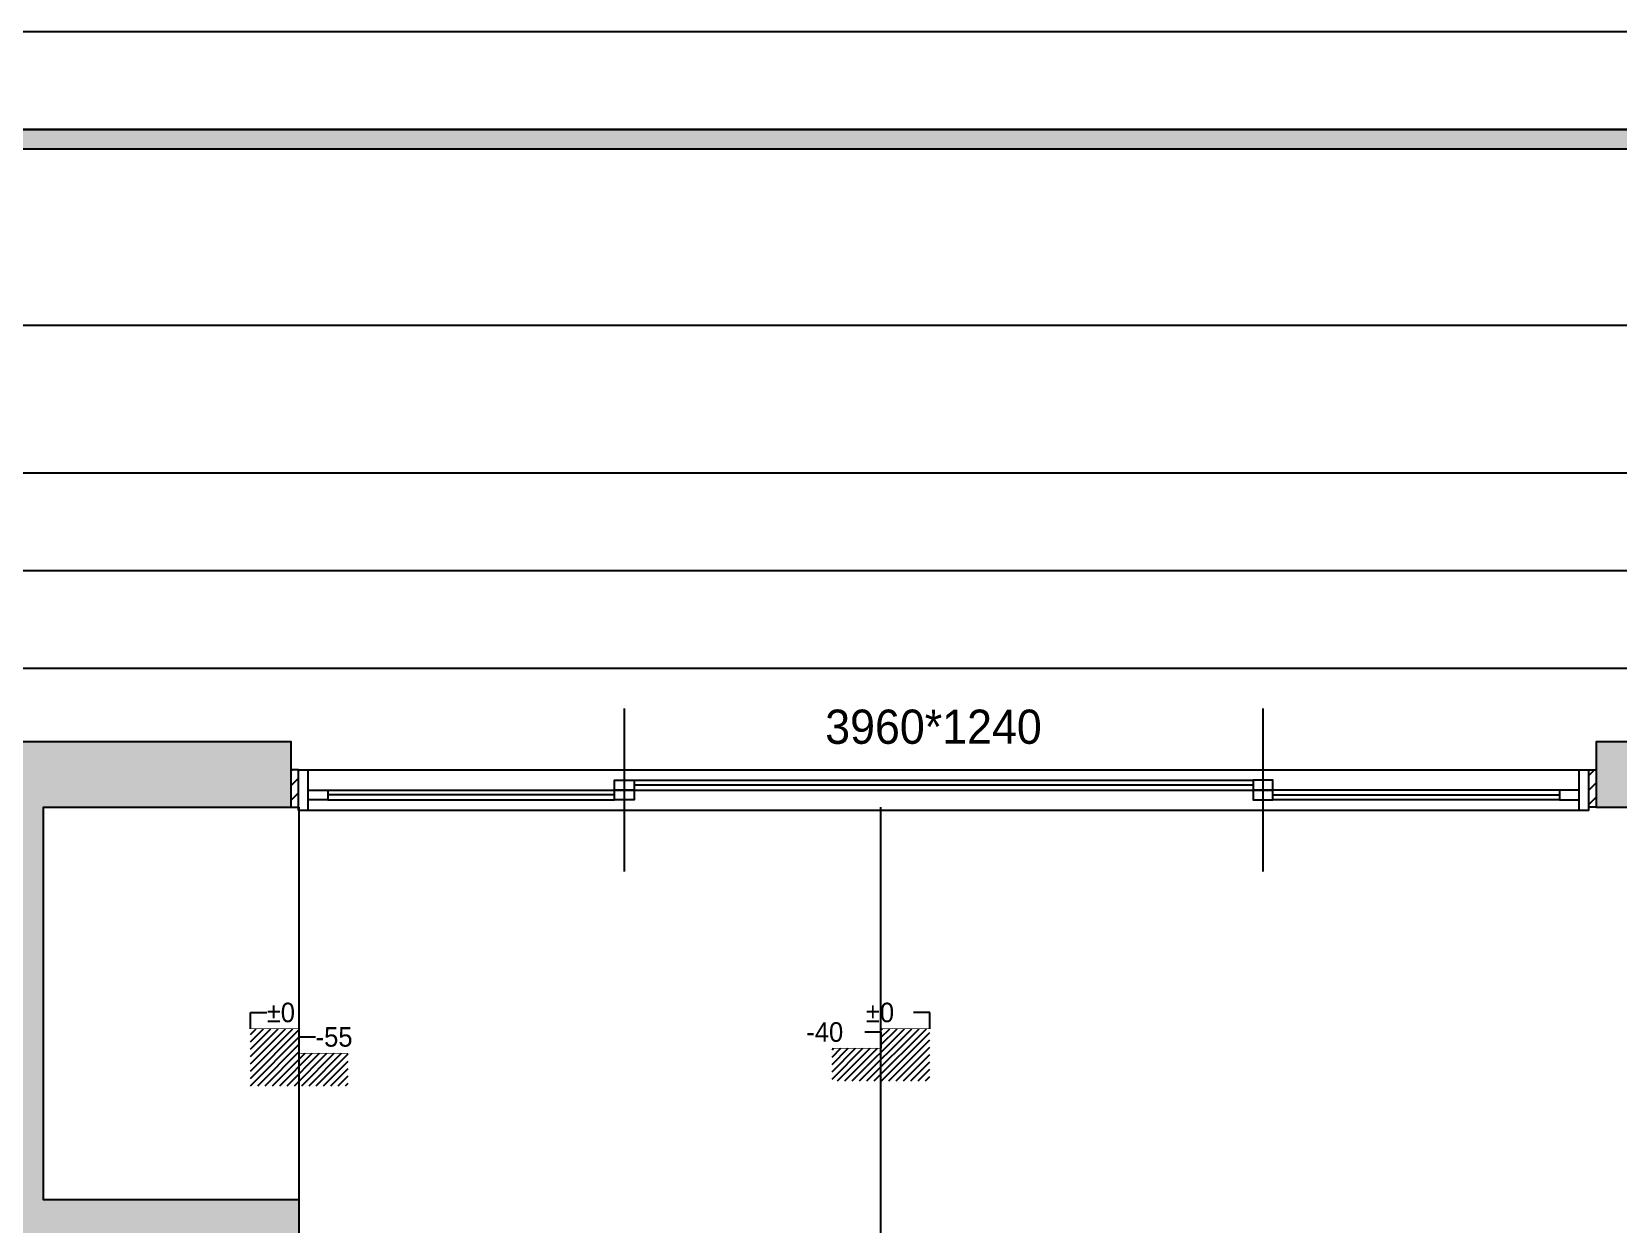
# Model space of a CAD drawing. Header units: millimetres. Extents: x -551172 to 227904, y -3435 to 261611.
# Drawn here: x 147665 to 152533, y 91841 to 95500 of the extents above; entities that cross this region are included whole.
import ezdxf
from ezdxf.enums import TextEntityAlignment as Align

# ---------------------------------------------------------------- set-up
doc = ezdxf.new("R2010")
doc.units = ezdxf.units.MM
doc.header["$LTSCALE"] = 100
doc.layers.get('DEFPOINTS').update_dxf_attribs({"color": 248})
for name, color, linetype in [('C-LEVEL', 7, 'Continuous'), ('C-LEVEL @ 1', 7, 'Continuous'), ('C-SYM', 7, 'Continuous'), ('F-HAT', 251, 'Continuous'), ('F-LEVEL', 7, 'Continuous'), ('F-TEXT @ 1', 3, 'Continuous'), ('F-WALL1', 2, 'Continuous'), ('F-WALL2', 3, 'Continuous'), ('F-WIN', 4, 'Continuous'), ('FORM(YOURNAME)-1', 1, 'Continuous'), ('FORM(YOURNAME)-11', 1, 'Continuous')]:
    doc.layers.add(name, color=color, linetype=linetype)
doc.layers.add('DEFPOINTS @ 1', color=248, linetype='Continuous', plot=False)
doc.styles.get("Standard").update_dxf_attribs({"font": 'romans.shx'})
doc.styles.add('YOURNAME', font='HYWULM.TTF')
doc.dimstyles.get("Standard").update_dxf_attribs({"dimtxt": 0.18, "dimasz": 0.18, "dimexe": 0.18, "dimexo": 0.0625, "dimgap": 0.09, "dimtad": 0, "dimtih": 1, "dimtoh": 1, "dimdec": 4, "dimzin": 0, "dimdsep": 46, "dimtxsty": 'Standard', "dimcen": 0.09, "dimadec": 0, "dimazin": 0, "dimtfac": 1, "dimtdec": 4, "dimtofl": 0, "dimtmove": 0, "dimatfit": 3, "dimfxl": 0, "dimtolj": 1, "dimtzin": 0, "dimarcsym": 0})

# ---------------------------------------------------------------- blocks, each defined once
blk = doc.blocks.new('FORM-ELEVATION')
at = {"layer": 'FORM(YOURNAME)-11'}
h = blk.add_hatch(color=256, dxfattribs=at)
h.dxf.hatch_style = 1
h.paths.add_polyline_path([(-10309, 35708), (71691, 35708), (71691, 35508), (-10309, 35508)])
h.paths.add_polyline_path([(-10309, -21492), (71691, -21492), (71691, -21692), (-10309, -21692)])
at = {"layer": 'DEFPOINTS', "color": 158}
for points in [[(-10309, -21692), (71691, -21692), (71691, 35708), (-10309, 35708)], [(-8309, 33708), (61071, 33708), (61071, -19692), (-8309, -19692)]]:
    blk.add_lwpolyline(points, close=True, dxfattribs=at)
at = {"layer": 'FORM(YOURNAME)-11', "color": 250}
blk.add_lwpolyline([(-11309, -22692), (72691, -22692), (72691, 36708), (-11309, 36708)], close=True, dxfattribs=at)
at = {"layer": 'FORM(YOURNAME)-11'}
blk.add_lwpolyline([(-10309, 35708), (71691, 35708), (71691, 35508), (-10309, 35508)], close=True, dxfattribs=at)
at = {"layer": 'FORM(YOURNAME)-11', "color": 3, "style": 'YOURNAME'}
for tag, height, p in [('1', 450, (71041, -1219)), ('2', 450, (71041, -1863)), ('3', 450, (71041, -3150)), ('4', 450, (71041, -5081)), ('5', 515, (71041, -7398)), ('6', 515, (71041, -9650)), ('7', 515, (71041, -11903)), ('8', 515, (71041, -14155)), ('9', 515, (71041, -16408)), ('10', 515, (66791, -18596)), ('11', 515, (71041, -18660)), ('12', 515, (66791, -20848)), ('13', 515, (71041, -20848))]:
    blk.add_attdef(tag, text='', height=height, dxfattribs=at).set_placement(p, align=Align.MIDDLE_RIGHT)
blk = doc.blocks.new('*U697')
at = {"layer": 'FORM(YOURNAME)-1', "xscale": 0.3, "yscale": 0.3, "zscale": 0.3}
blk.add_blockref('FORM-ELEVATION', (145297, 84487.8), dxfattribs=at)
blk = doc.blocks.new('C-SYM-LEVEL-2')
at = {"layer": 'C-SYM', "style": 'YOURNAME'}
blk.add_attdef('부위', text='', height=60, dxfattribs=at).set_placement((-68456.5, -41156.5), align=Align.MIDDLE_LEFT)
at = {"layer": 'DEFPOINTS @ 1', "has_arrowhead": 0}
blk.add_leader([(-68506.5, -41106.5), (-68506.5, -41156.5), (-68456.5, -41156.5)], dimstyle='Standard', override={"dimscale": 1, "dimasz": 1, "dimtxsty": 'YOURNAME', "dimldrblk": 'Dot'}, dxfattribs=at)
blk = doc.blocks.new('*U701')
at = {"layer": 'C-LEVEL'}
ref = blk.add_blockref('C-SYM-LEVEL-2', (81764.2, 51274.3), dxfattribs=dict(at, rotation=180))
ref.add_attrib('부위', '-40', dxfattribs={"layer": 'C-LEVEL @ 1', "height": 60, "style": 'YOURNAME'}).set_placement((150041.3, 92430.8), align=Align.MIDDLE_LEFT)
blk = doc.blocks.new('*U702')
at = {"layer": 'C-LEVEL'}
ref = blk.add_blockref('C-SYM-LEVEL-2', (81914.2, 51334.3), dxfattribs=dict(at, rotation=180))
ref.add_attrib('부위', '%%p0', dxfattribs={"layer": 'C-LEVEL @ 1', "height": 60, "style": 'YOURNAME'}).set_placement((150224.2, 92490.8), align=Align.MIDDLE_LEFT)
blk = doc.blocks.new('*U703')
at = {"layer": 'C-LEVEL'}
ref = blk.add_blockref('C-SYM-LEVEL-2', (216992.1, 51259.3), dxfattribs=dict(at, xscale=-1, rotation=180))
ref.add_attrib('부위', '-55', dxfattribs={"layer": 'C-LEVEL @ 1', "height": 60, "style": 'YOURNAME'}).set_placement((148535.6, 92415.8), align=Align.MIDDLE_LEFT)
blk = doc.blocks.new('*U704')
at = {"layer": 'C-LEVEL'}
ref = blk.add_blockref('C-SYM-LEVEL-2', (216842.1, 51334.3), dxfattribs=dict(at, xscale=-1, rotation=180))
ref.add_attrib('부위', '%%p0', dxfattribs={"layer": 'C-LEVEL @ 1', "height": 60, "style": 'YOURNAME'}).set_placement((148385.6, 92490.8), align=Align.MIDDLE_LEFT)

msp = doc.modelspace()

# ---------------------------------------------------------------- hatches: boundary and pattern name
at = {"layer": 'C-LEVEL'}
h = msp.add_hatch(dxfattribs=at)
h.set_pattern_fill('ANSI31', color=1, scale=5, angle=180)
h.set_pattern_definition([(225, (-171089.903, 60589.97), (11.22532015, -11.22532015), [])])
h.paths.add_polyline_path([(148335.6, 92265.8), (148635.6, 92265.8), (148635.6, 92365.8), (148485.6, 92365.8), (148485.6, 92440.8), (148335.6, 92440.8)])
h = msp.add_hatch(dxfattribs=at)
h.set_pattern_fill('ANSI31', color=1, scale=5, angle=180)
h.set_pattern_definition([(225, (-171323.618, 60589.97), (11.22532015, -11.22532015), [])])
h.paths.add_polyline_path([(150420.6, 92280.8), (150120.6, 92280.8), (150120.6, 92380.8), (150270.6, 92380.8), (150270.6, 92440.8), (150420.6, 92440.8)])
at = {"layer": 'F-HAT'}
h = msp.add_hatch(color=256, dxfattribs=at)
h.dxf.hatch_style = 1
h.paths.add_polyline_path([(146000.6, 91301.8), (146042.1, 91616.8), (144642.1, 91616.8), (144642.1, 93089.8), (145217.1, 93089.8), (145217.1, 93320.8), (144442.1, 93320.8), (144442.1, 79859.8), (145476.6, 79859.8), (145476.6, 80052.8), (144706.6, 80052.8), (144706.6, 81641.8), (145489.6, 81641.8), (145489.6, 81891.8), (144729.6, 81891.8), (144729.6, 86096.8), (145820.6, 86096.8), (145820.6, 86256.8), (144729.6, 86256.8), (144729.6, 88346.8), (146070.6, 88346.8), (146070.6, 88496.8), (144690.6, 88496.8), (144690.6, 91301.8)])
h.paths.add_polyline_path([(147533.6, 91301.8), (147533.6, 88496.8), (146858.6, 88496.8), (146858.6, 88346.8), (147533.6, 88346.8), (147533.6, 86256.8), (146670.6, 86256.8), (146670.6, 86096.8), (148220.6, 86096.8), (148220.6, 86256.8), (147705.6, 86256.8), (147705.6, 87608.8), (148405.6, 87608.8), (148405.6, 87763.8), (147695.6, 87763.8), (147695.6, 91300.8), (148485.6, 91300.8), (148485.6, 91915.8), (147700.6, 91915.8), (147700.6, 93120.8), (148460.6, 93120.8), (148460.6, 93320.8), (146834.6, 93320.8), (146834.6, 93089.8), (147544.6, 93089.8), (147544.6, 92186.8), (146802.1, 92186.8), (146802.1, 91616.8), (146843.6, 91301.8)])
h.paths.add_polyline_path([(146952.1, 91616.8), (146952.1, 92036.8), (147544.6, 92036.8), (147544.6, 91616.8)], flags=16)
h.paths.add_polyline_path([(147700.6, 91450.8), (147700.6, 91765.8), (148335.6, 91765.8), (148335.6, 91450.8)], flags=16)
h.paths.add_polyline_path([(149448.6, 86256.8), (149175.6, 86256.8), (149175.6, 86096.8), (149220.6, 86096.8), (149220.6, 81891.8), (148788.6, 81891.8), (148788.6, 81641.8), (149448.6, 81641.8), (149448.6, 81836.8)])
h.paths.add_polyline_path([(149401.6, 80059.8), (149401.6, 80694.8), (149206.6, 80694.8), (149206.6, 80402.8), (149206.6, 80059.8), (149196.6, 80059.8), (149196.6, 79859.8), (149911.6, 79859.8), (149911.6, 80059.8)])
h.paths.add_polyline_path([(154995.6, 80469.8), (155500.6, 80469.8), (155500.6, 80724.8), (154995.6, 80724.8), (154995.6, 85991.8), (156935.6, 85991.8), (156935.6, 85371.8), (157085.6, 85371.8), (157085.6, 85689.8), (157400.6, 85689.8), (157400.6, 85847.8), (157120.6, 85847.8), (157120.6, 86194.8), (154804.6, 86194.8), (154804.6, 80059.8), (154294.6, 80059.8), (154294.6, 79859.8), (154995.6, 79859.8), (154995.6, 80044.8)])
h.paths.add_polyline_path([(154995.6, 80044.8), (154995.6, 79859.8), (156640.6, 79859.8, 0.191132), (158008.8, 80469.8), (157795.6, 80469.8), (157773.9, 80469.8, -0.151278), (156640.6, 80044.8)])
h.paths.add_polyline_path([(158998.6, 80469.8), (158998.6, 80669.8), (158485.6, 80669.8), (158485.6, 85689.8), (158530.6, 85689.8), (158530.6, 85847.8), (158250.6, 85847.8), (158250.6, 85689.8), (158295.6, 85689.8), (158295.6, 80724.8), (157795.6, 80724.8), (157795.6, 80469.8)])
h.paths.add_polyline_path([(161980.6, 80469.8), (161980.6, 89425.8), (159090.6, 89425.8), (159090.6, 88310.8), (159005.6, 88310.8), (159005.6, 88150.8), (159090.6, 88150.8), (159090.6, 87350.8), (159250.6, 87350.8), (159250.6, 89200.8), (161780.6, 89200.8), (161780.6, 87505.8), (160035.6, 87505.8), (160035.6, 87350.8), (160965.6, 87350.8), (160965.6, 86142.8), (159700.6, 86142.8), (159700.6, 85847.8), (159380.6, 85847.8), (159380.6, 85689.8), (159695.6, 85689.8), (159695.6, 85364.8), (159848.6, 85364.8), (159848.6, 85984.8), (161788.6, 85984.8), (161788.6, 80669.8), (161278.6, 80669.8), (161278.6, 80469.8)])
h.paths.add_polyline_path([(161120.6, 86142.8), (161120.6, 87350.8), (161780.6, 87350.8), (161780.6, 86142.8)], flags=16)
h.paths.add_polyline_path([(155585.6, 87650.8), (155585.6, 87805.8), (153180.6, 87805.8), (153180.6, 92845.8), (153690.6, 92845.8), (153690.6, 93045.8), (153180.6, 93045.8), (153180.6, 93320.8), (152465.6, 93320.8), (152465.6, 93120.8), (153000.6, 93120.8), (153000.6, 90795.8), (152600.6, 90795.8), (152600.6, 90550.8), (152995.6, 90550.8), (152995.6, 87650.8)])
h.paths.add_polyline_path([(156675.6, 88310.8), (156675.6, 91102.8), (157445.6, 91102.8), (157445.6, 93045.8), (156205.6, 93045.8), (156205.6, 92845.8), (157237.6, 92845.8), (157237.6, 91575.8), (156485.6, 91575.8), (156485.6, 87805.8), (156435.6, 87805.8), (156435.6, 87650.8), (156670.6, 87650.8), (156670.6, 88150.8), (157090.6, 88150.8), (157090.6, 88310.8)])
h.paths.add_polyline_path([(156675.6, 91202.8), (156675.6, 91475.8), (157237.6, 91475.8), (157237.6, 91202.8)], flags=16)
h.paths.add_polyline_path([(159090.6, 90422.8), (159350.6, 90422.8), (159350.6, 91232.8), (159090.6, 91232.8)])
h.paths.add_polyline_path([(150970.6, 91300.8), (150970.6, 90550.8), (151240.6, 90550.8), (151240.6, 91640.8), (149970.6, 91640.8), (149970.6, 91300.8)])
h = msp.add_hatch(dxfattribs=at)
h.set_pattern_fill('ANSI31', color=256, scale=10)
h.paths.add_polyline_path([(152443.1, 93120.8), (152465.6, 93120.8), (152465.6, 93235.8), (152443.1, 93235.8)])
h.paths.add_polyline_path([(148483.1, 93235.8), (148460.6, 93235.8), (148460.6, 93120.8), (148483.1, 93120.8)])

# ---------------------------------------------------------------- linework, layer by layer
at = {"layer": 'C-LEVEL', "color": 2, "const_width": 2}
for points in [[(148635.6, 92365.8), (148485.6, 92365.8), (148485.6, 92440.8), (148335.6, 92440.8)], [(150120.6, 92380.8), (150270.6, 92380.8), (150270.6, 92440.8), (150420.6, 92440.8)]]:
    msp.add_lwpolyline(points, dxfattribs=at)
at = {"layer": 'DEFPOINTS'}
for points in [[(163080.6, 94145.8), (143342.1, 94145.8), (143342.1, 78759.8), (163080.6, 78759.8)], [(162780.6, 93845.8), (143642.1, 93845.8), (143642.1, 79059.8), (162780.6, 79059.8)], [(162480.6, 93545.8), (143942.1, 93545.8), (143942.1, 79359.8), (162480.6, 79359.8)]]:
    msp.add_lwpolyline(points, close=True, dxfattribs=at)
at = {"layer": 'F-LEVEL'}
for p, q in [((148485.6, 91915.8), (148485.6, 93120.8)), ((150270.6, 91640.8), (150270.6, 93120.8))]:
    msp.add_line(p, q, dxfattribs=at)
at = {"layer": 'F-WALL1'}
msp.add_lwpolyline([(146670.6, 86096.8), (148220.6, 86096.8), (148220.6, 86256.8), (147705.6, 86256.8), (147705.6, 87608.8), (148405.6, 87608.8), (148405.6, 87763.8), (147695.6, 87763.8), (147695.6, 91300.8), (148485.6, 91300.8), (148485.6, 91915.8), (147700.6, 91915.8), (147700.6, 93120.8), (148460.6, 93120.8), (148460.6, 93320.8), (146834.6, 93320.8)], dxfattribs=at)
msp.add_lwpolyline([(153180.6, 92845.8), (153690.6, 92845.8), (153690.6, 93045.8), (153180.6, 93045.8), (153180.6, 93320.8), (152465.6, 93320.8), (152465.6, 93120.8), (153000.6, 93120.8), (153000.6, 90795.8), (152600.6, 90795.8), (152600.6, 90550.8), (152995.6, 90550.8), (152995.6, 87650.8), (155585.6, 87650.8), (155585.6, 87805.8), (153180.6, 87805.8)], close=True, dxfattribs=at)
at = {"layer": 'F-WALL2'}
for p, q in [((148483.1, 93235.8), (148460.6, 93235.8)), ((152443.1, 93235.8), (152465.6, 93235.8)), ((148460.6, 93120.8), (148483.1, 93120.8)), ((152465.6, 93120.8), (152443.1, 93120.8))]:
    msp.add_line(p, q, dxfattribs=at)
at = {"layer": 'F-WIN'}
for p, q in [((149483.1, 92923.3), (149483.1, 93423.3)), ((151443.1, 92923.3), (151443.1, 93423.3)), ((148483.1, 93110.8), (148483.1, 93235.8)), ((148483.1, 93235.8), (152443.1, 93235.8)), ((148513.1, 93110.8), (148513.1, 93235.8)), ((152413.1, 93110.8), (152413.1, 93235.8)), ((152443.1, 93110.8), (152443.1, 93235.8)), ((149513.1, 93203.3), (151413.1, 93203.3)), ((151413.1, 93188.3), (149513.1, 93188.3)), ((148573.1, 93173.3), (149453.1, 93173.3)), ((149453.1, 93158.3), (148573.1, 93158.3)), ((148573.1, 93143.3), (149453.1, 93143.3)), ((149513.1, 93173.3), (151413.1, 93173.3)), ((152353.1, 93173.3), (151473.1, 93173.3)), ((151473.1, 93158.3), (152353.1, 93158.3)), ((152353.1, 93143.3), (151473.1, 93143.3)), ((152443.1, 93110.8), (148483.1, 93110.8))]:
    msp.add_line(p, q, dxfattribs=at)
for points in [[(149513.1, 93203.3), (149513.1, 93173.3), (149453.1, 93173.3), (149453.1, 93203.3)], [(151413.1, 93203.3), (151413.1, 93173.3), (151473.1, 93173.3), (151473.1, 93203.3)], [(148573.1, 93173.3), (148573.1, 93143.3), (148513.1, 93143.3), (148513.1, 93173.3)], [(149513.1, 93173.3), (149513.1, 93143.3), (149453.1, 93143.3), (149453.1, 93173.3)], [(151413.1, 93173.3), (151413.1, 93143.3), (151473.1, 93143.3), (151473.1, 93173.3)], [(152353.1, 93173.3), (152353.1, 93143.3), (152413.1, 93143.3), (152413.1, 93173.3)]]:
    msp.add_lwpolyline(points, close=True, dxfattribs=at)

# ---------------------------------------------------------------- block references
at = {"layer": 'F-WALL1'}
for name in ['*U697', '*U704', '*U702', '*U701', '*U703']:
    msp.add_blockref(name, (0, 0), dxfattribs=at)

# ---------------------------------------------------------------- texts
at = {"layer": 'F-TEXT @ 1', "style": 'YOURNAME'}
msp.add_text('3960*1240', height=105, dxfattribs=at).set_placement((150099.4, 93315.1))

doc.saveas('drawing.dxf')
